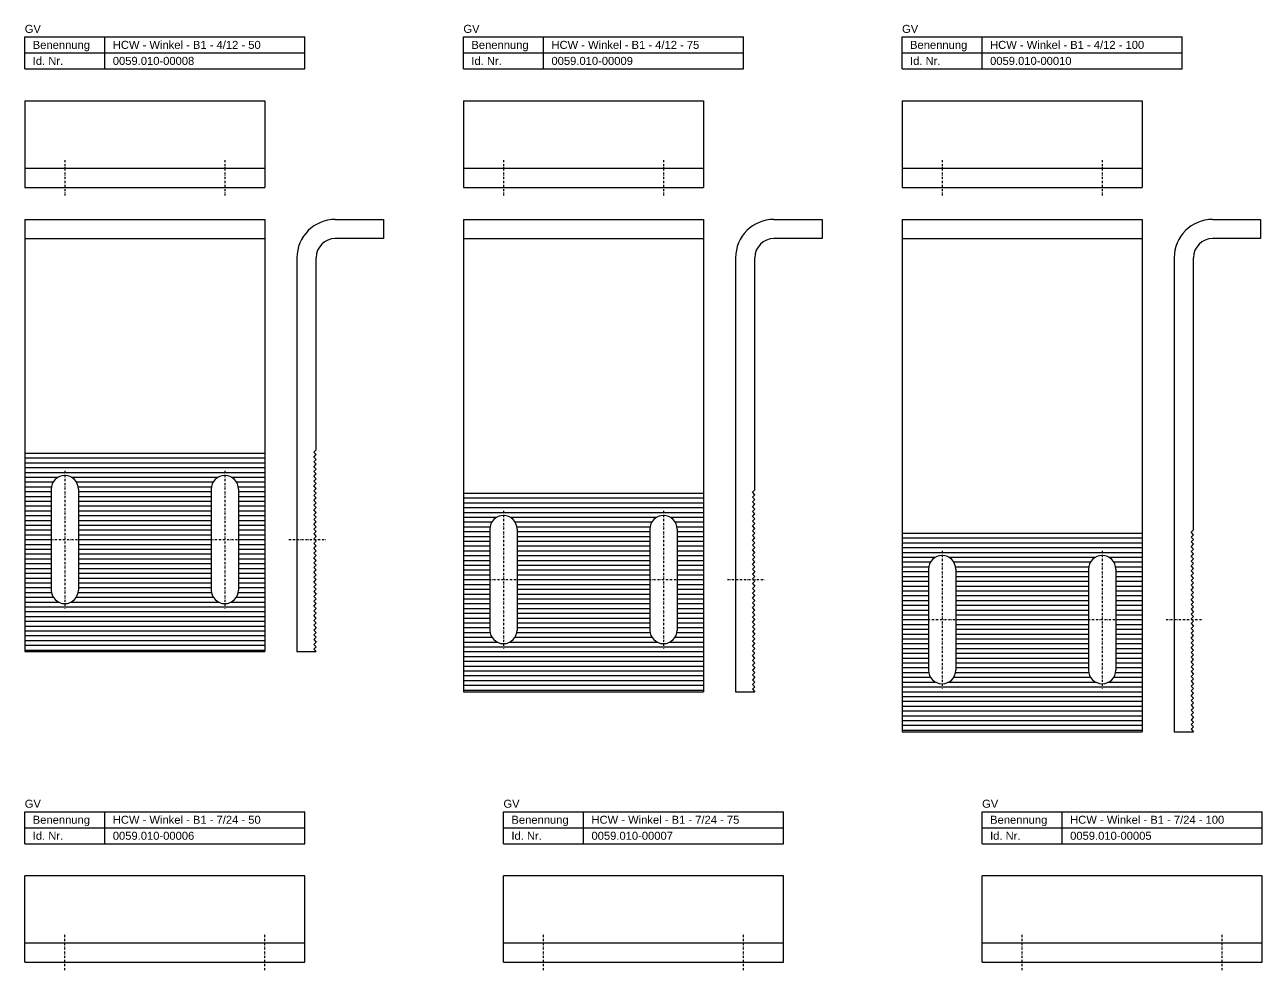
# Model space of a CAD drawing. Header units: millimetres. Extents: x 3 to 850, y -1232 to 271.
# Drawn here: x 3 to 776, y -320 to 271 of the extents above; entities that cross this region are included whole.
import ezdxf

# ---------------------------------------------------------------- set-up
doc = ezdxf.new("R2010")
doc.units = ezdxf.units.MM
doc.header["$LTSCALE"] = 5
doc.linetypes.add('STRICHPUNKT2', pattern=[0.5, 0.25, -0.125, 0, -0.125])
doc.layers.add('HALFEN', color=2, linetype='CONTINUOUS')
doc.styles.add('ARIAL50', font='ARIAL.TTF', dxfattribs={"height": 5})

msp = doc.modelspace()

# ---------------------------------------------------------------- linework, layer by layer
at = {"layer": 'HALFEN'}
for p, q in [((3.38, 263.2), (178.38, 263.2)), ((3.38, 243.2), (3.38, 263.2)), ((53.38, 243.2), (53.38, 263.2)), ((178.38, 243.2), (178.38, 263.2)), ((277.38, 263.2), (452.38, 263.2)), ((277.38, 243.2), (277.38, 263.2)), ((327.38, 243.2), (327.38, 263.2)), ((452.38, 243.2), (452.38, 263.2)), ((551.38, 263.2), (726.38, 263.2)), ((551.38, 243.2), (551.38, 263.2)), ((601.38, 243.2), (601.38, 263.2)), ((726.38, 243.2), (726.38, 263.2)), ((3.38, 253.2), (178.38, 253.2)), ((277.38, 253.2), (452.38, 253.2)), ((551.38, 253.2), (726.38, 253.2)), ((3.38, 243.2), (178.38, 243.2)), ((277.38, 243.2), (452.38, 243.2)), ((551.38, 243.2), (726.38, 243.2)), ((3.38, 223.2), (153.38, 223.2)), ((3.38, 223.2), (3.38, 169.2)), ((153.38, 223.2), (153.38, 169.2)), ((277.38, 223.2), (427.38, 223.2)), ((277.38, 223.2), (277.38, 169.2)), ((427.38, 223.2), (427.38, 169.2)), ((551.38, 223.2), (701.38, 223.2)), ((551.38, 223.2), (551.38, 169.2)), ((701.38, 223.2), (701.38, 169.2)), ((3.38, 181.2), (153.38, 181.2)), ((277.38, 181.2), (427.38, 181.2)), ((551.38, 181.2), (701.38, 181.2)), ((3.38, 169.2), (153.38, 169.2)), ((277.38, 169.2), (427.38, 169.2)), ((551.38, 169.2), (701.38, 169.2)), ((3.38, 149.2), (153.38, 149.2)), ((3.38, 149.2), (3.38, -120.8)), ((153.38, 149.2), (153.38, -120.8)), ((197.38, 149.2), (227.38, 149.2)), ((227.38, 149.2), (227.38, 137.2)), ((277.38, 149.2), (427.38, 149.2)), ((277.38, 149.2), (277.38, -145.8)), ((427.38, 149.2), (427.38, -145.8)), ((471.38, 149.2), (501.38, 149.2)), ((501.38, 149.2), (501.38, 137.2)), ((551.38, 149.2), (701.38, 149.2)), ((551.38, 149.2), (551.38, -170.8)), ((701.38, 149.2), (701.38, -170.8)), ((745.38, 149.2), (775.38, 149.2)), ((775.38, 149.2), (775.38, 137.2)), ((3.38, 137.2), (153.38, 137.2)), ((227.38, 137.2), (197.38, 137.2)), ((277.38, 137.2), (427.38, 137.2)), ((501.38, 137.2), (471.38, 137.2)), ((551.38, 137.2), (701.38, 137.2)), ((775.38, 137.2), (745.38, 137.2)), ((173.38, 125.2), (173.38, -120.8)), ((185.38, 5.24), (185.38, 125.2)), ((447.38, 125.2), (447.38, -145.8)), ((459.38, -19.76), (459.38, 125.2)), ((721.38, 125.2), (721.38, -170.8)), ((733.38, -44.76), (733.38, 125.2)), ((183.88, 3.74), (185.38, 5.24)), ((185.38, 2.24), (183.88, 3.74)), ((183.88, 0.74), (185.38, 2.24)), ((185.38, -0.76), (183.88, 0.74)), ((183.88, -2.26), (185.38, -0.76)), ((185.38, -3.76), (183.88, -2.26)), ((183.88, -5.26), (185.38, -3.76)), ((185.38, -6.76), (183.88, -5.26)), ((185.38, -6.76), (183.88, -8.26)), ((183.88, -8.26), (185.38, -9.8)), ((183.88, -11.3), (185.38, -9.8)), ((185.38, -9.8), (183.88, -11.26)), ((185.38, -12.8), (183.88, -11.3)), ((183.88, -14.3), (185.38, -12.8)), ((185.38, -15.8), (183.88, -14.3)), ((19.88, -19.3), (19.88, -82.3)), ((36.88, -19.3), (36.88, -82.3)), ((119.88, -19.3), (119.88, -82.3)), ((136.88, -19.3), (136.88, -82.3)), ((183.88, -17.3), (185.38, -15.8)), ((185.38, -18.8), (183.88, -17.3)), ((183.88, -20.3), (185.38, -18.8)), ((185.38, -21.8), (183.88, -20.3)), ((183.88, -23.3), (185.38, -21.8)), ((457.88, -21.26), (459.38, -19.76)), ((459.38, -22.76), (457.88, -21.26)), ((457.88, -24.26), (459.38, -22.76)), ((185.38, -24.8), (183.88, -23.3)), ((183.88, -26.3), (185.38, -24.8)), ((185.38, -27.8), (183.88, -26.3)), ((183.88, -29.3), (185.38, -27.8)), ((185.38, -30.8), (183.88, -29.3)), ((183.88, -32.3), (185.38, -30.8)), ((459.38, -25.76), (457.88, -24.26)), ((457.88, -27.26), (459.38, -25.76)), ((459.38, -28.76), (457.88, -27.26)), ((457.88, -30.26), (459.38, -28.76)), ((459.38, -31.76), (457.88, -30.26)), ((185.38, -33.8), (183.88, -32.3)), ((183.88, -35.3), (185.38, -33.8)), ((185.38, -36.8), (183.88, -35.3)), ((183.88, -38.3), (185.38, -36.8)), ((185.38, -39.8), (183.88, -38.3)), ((459.38, -31.76), (457.88, -33.26)), ((457.88, -33.26), (459.38, -34.8)), ((457.88, -36.3), (459.38, -34.8)), ((459.38, -34.8), (457.88, -36.26)), ((459.38, -37.8), (457.88, -36.3)), ((457.88, -39.3), (459.38, -37.8)), ((183.88, -41.3), (185.38, -39.8)), ((185.38, -42.8), (183.88, -41.3)), ((185.38, -42.8), (183.88, -44.3)), ((183.88, -44.3), (185.38, -45.84)), ((185.38, -45.84), (183.88, -47.3)), ((293.88, -44.3), (293.88, -107.3)), ((310.88, -44.3), (310.88, -107.3)), ((393.88, -44.3), (393.88, -107.3)), ((410.88, -44.3), (410.88, -107.3)), ((459.38, -40.8), (457.88, -39.3)), ((457.88, -42.3), (459.38, -40.8)), ((459.38, -43.8), (457.88, -42.3)), ((457.88, -45.3), (459.38, -43.8)), ((459.38, -46.8), (457.88, -45.3)), ((731.88, -46.26), (733.38, -44.76)), ((733.38, -47.76), (731.88, -46.26)), ((183.88, -47.3), (185.38, -48.8)), ((185.38, -48.8), (183.88, -50.3)), ((183.88, -50.3), (185.38, -51.8)), ((185.38, -51.8), (183.88, -53.3)), ((183.88, -53.3), (185.38, -54.8)), ((457.88, -48.3), (459.38, -46.8)), ((459.38, -49.8), (457.88, -48.3)), ((457.88, -51.3), (459.38, -49.8)), ((459.38, -52.8), (457.88, -51.3)), ((457.88, -54.3), (459.38, -52.8)), ((731.88, -49.26), (733.38, -47.76)), ((733.38, -50.76), (731.88, -49.26)), ((731.88, -52.26), (733.38, -50.76)), ((733.38, -53.76), (731.88, -52.26)), ((731.88, -55.26), (733.38, -53.76)), ((183.88, -56.3), (185.38, -54.8)), ((185.38, -57.8), (183.88, -56.3)), ((183.88, -59.3), (185.38, -57.8)), ((185.38, -60.8), (183.88, -59.3)), ((183.88, -62.3), (185.38, -60.8)), ((459.38, -55.8), (457.88, -54.3)), ((457.88, -57.3), (459.38, -55.8)), ((459.38, -58.8), (457.88, -57.3)), ((457.88, -60.3), (459.38, -58.8)), ((459.38, -61.8), (457.88, -60.3)), ((457.88, -63.3), (459.38, -61.8)), ((733.38, -56.76), (731.88, -55.26)), ((733.38, -56.76), (731.88, -58.26)), ((731.88, -58.26), (733.38, -59.8)), ((731.88, -61.3), (733.38, -59.8)), ((733.38, -59.8), (731.88, -61.26)), ((733.38, -62.8), (731.88, -61.3)), ((185.38, -63.8), (183.88, -62.3)), ((183.88, -65.3), (185.38, -63.8)), ((185.38, -66.8), (183.88, -65.3)), ((183.88, -68.3), (185.38, -66.8)), ((185.38, -69.8), (183.88, -68.3)), ((459.38, -64.8), (457.88, -63.3)), ((457.88, -66.3), (459.38, -64.8)), ((459.38, -67.8), (457.88, -66.3)), ((459.38, -67.8), (457.88, -69.3)), ((457.88, -69.3), (459.38, -70.84)), ((567.88, -69.3), (567.88, -132.3)), ((584.88, -69.3), (584.88, -132.3)), ((667.88, -69.3), (667.88, -132.3)), ((684.88, -69.3), (684.88, -132.3)), ((731.88, -64.3), (733.38, -62.8)), ((733.38, -65.8), (731.88, -64.3)), ((731.88, -67.3), (733.38, -65.8)), ((733.38, -68.8), (731.88, -67.3)), ((731.88, -70.3), (733.38, -68.8)), ((183.88, -71.3), (185.38, -69.8)), ((185.38, -72.8), (183.88, -71.3)), ((183.88, -74.3), (185.38, -72.8)), ((185.38, -75.8), (183.88, -74.3)), ((183.88, -77.3), (185.38, -75.8)), ((459.38, -70.84), (457.88, -72.3)), ((457.88, -72.3), (459.38, -73.8)), ((459.38, -73.8), (457.88, -75.3)), ((457.88, -75.3), (459.38, -76.8)), ((459.38, -76.8), (457.88, -78.3)), ((733.38, -71.8), (731.88, -70.3)), ((731.88, -73.3), (733.38, -71.8)), ((733.38, -74.8), (731.88, -73.3)), ((731.88, -76.3), (733.38, -74.8)), ((733.38, -77.8), (731.88, -76.3)), ((185.38, -78.8), (183.88, -77.3)), ((185.38, -78.8), (183.88, -80.3)), ((183.88, -80.3), (185.38, -81.84)), ((185.38, -81.84), (183.88, -83.3)), ((183.88, -83.3), (185.38, -84.8)), ((185.38, -84.8), (183.88, -86.3)), ((457.88, -78.3), (459.38, -79.8)), ((457.88, -81.3), (459.38, -79.8)), ((459.38, -82.8), (457.88, -81.3)), ((457.88, -84.3), (459.38, -82.8)), ((459.38, -85.8), (457.88, -84.3)), ((731.88, -79.3), (733.38, -77.8)), ((733.38, -80.8), (731.88, -79.3)), ((731.88, -82.3), (733.38, -80.8)), ((733.38, -83.8), (731.88, -82.3)), ((731.88, -85.3), (733.38, -83.8)), ((183.88, -86.3), (185.38, -87.8)), ((185.38, -87.8), (183.88, -89.3)), ((183.88, -89.3), (185.38, -90.8)), ((183.88, -92.3), (185.38, -90.8)), ((185.38, -93.8), (183.88, -92.3)), ((457.88, -87.3), (459.38, -85.8)), ((459.38, -88.8), (457.88, -87.3)), ((457.88, -90.3), (459.38, -88.8)), ((459.38, -91.8), (457.88, -90.3)), ((457.88, -93.3), (459.38, -91.8)), ((733.38, -86.8), (731.88, -85.3)), ((731.88, -88.3), (733.38, -86.8)), ((733.38, -89.8), (731.88, -88.3)), ((731.88, -91.3), (733.38, -89.8)), ((733.38, -92.8), (731.88, -91.3)), ((183.88, -95.3), (185.38, -93.8)), ((185.38, -96.8), (183.88, -95.3)), ((183.88, -98.3), (185.38, -96.8)), ((185.38, -99.8), (183.88, -98.3)), ((185.38, -99.8), (183.88, -101.3)), ((459.38, -94.8), (457.88, -93.3)), ((457.88, -96.3), (459.38, -94.8)), ((459.38, -97.8), (457.88, -96.3)), ((457.88, -99.3), (459.38, -97.8)), ((459.38, -100.8), (457.88, -99.3)), ((733.38, -92.8), (731.88, -94.3)), ((731.88, -94.3), (733.38, -95.84)), ((733.38, -95.84), (731.88, -97.3)), ((731.88, -97.3), (733.38, -98.8)), ((733.38, -98.8), (731.88, -100.3)), ((731.88, -100.3), (733.38, -101.8)), ((183.88, -101.3), (185.38, -102.84)), ((185.38, -102.84), (183.88, -104.3)), ((183.88, -104.3), (185.38, -105.8)), ((185.38, -105.8), (183.88, -107.3)), ((183.88, -107.3), (185.38, -108.8)), ((457.88, -102.3), (459.38, -100.8)), ((459.38, -103.8), (457.88, -102.3)), ((459.38, -103.8), (457.88, -105.3)), ((457.88, -105.3), (459.38, -106.84)), ((459.38, -106.84), (457.88, -108.3)), ((733.38, -101.8), (731.88, -103.3)), ((731.88, -103.3), (733.38, -104.8)), ((731.88, -106.3), (733.38, -104.8)), ((733.38, -107.8), (731.88, -106.3)), ((731.88, -109.3), (733.38, -107.8)), ((185.38, -108.8), (183.88, -110.3)), ((185.38, -111.8), (183.88, -110.3)), ((185.38, -111.8), (183.88, -113.3)), ((183.88, -113.3), (185.38, -114.84)), ((185.38, -114.84), (183.88, -116.3)), ((457.88, -108.3), (459.38, -109.8)), ((459.38, -109.8), (457.88, -111.3)), ((457.88, -111.3), (459.38, -112.8)), ((459.38, -112.8), (457.88, -114.3)), ((457.88, -114.3), (459.38, -115.8)), ((457.88, -117.3), (459.38, -115.8)), ((733.38, -110.8), (731.88, -109.3)), ((731.88, -112.3), (733.38, -110.8)), ((733.38, -113.8), (731.88, -112.3)), ((731.88, -115.3), (733.38, -113.8)), ((733.38, -116.8), (731.88, -115.3)), ((3.38, -120.8), (153.38, -120.8)), ((173.38, -120.8), (185.38, -120.8)), ((183.88, -116.3), (185.38, -117.8)), ((185.38, -117.8), (183.88, -119.3)), ((183.88, -119.3), (185.38, -120.8)), ((459.38, -118.8), (457.88, -117.3)), ((457.88, -120.3), (459.38, -118.8)), ((459.38, -121.8), (457.88, -120.3)), ((457.88, -123.3), (459.38, -121.8)), ((459.38, -124.8), (457.88, -123.3)), ((731.88, -118.3), (733.38, -116.8)), ((733.38, -119.8), (731.88, -118.3)), ((731.88, -121.3), (733.38, -119.8)), ((733.38, -122.8), (731.88, -121.3)), ((731.88, -124.3), (733.38, -122.8)), ((459.38, -124.8), (457.88, -126.3)), ((457.88, -126.3), (459.38, -127.84)), ((459.38, -127.84), (457.88, -129.3)), ((457.88, -129.3), (459.38, -130.8)), ((459.38, -130.8), (457.88, -132.3)), ((733.38, -125.8), (731.88, -124.3)), ((731.88, -127.3), (733.38, -125.8)), ((733.38, -128.8), (731.88, -127.3)), ((733.38, -128.8), (731.88, -130.3)), ((731.88, -130.3), (733.38, -131.84)), ((457.88, -132.3), (459.38, -133.8)), ((459.38, -133.8), (457.88, -135.3)), ((459.38, -136.8), (457.88, -135.3)), ((459.38, -136.8), (457.88, -138.3)), ((457.88, -138.3), (459.38, -139.84)), ((733.38, -131.84), (731.88, -133.3)), ((731.88, -133.3), (733.38, -134.8)), ((733.38, -134.8), (731.88, -136.3)), ((731.88, -136.3), (733.38, -137.8)), ((733.38, -137.8), (731.88, -139.3)), ((277.38, -145.8), (427.38, -145.8)), ((447.38, -145.8), (459.38, -145.8)), ((459.38, -139.84), (457.88, -141.3)), ((457.88, -141.3), (459.38, -142.8)), ((459.38, -142.8), (457.88, -144.3)), ((457.88, -144.3), (459.38, -145.8)), ((731.88, -139.3), (733.38, -140.8)), ((731.88, -142.3), (733.38, -140.8)), ((733.38, -143.8), (731.88, -142.3)), ((731.88, -145.3), (733.38, -143.8)), ((733.38, -146.8), (731.88, -145.3)), ((731.88, -148.3), (733.38, -146.8)), ((733.38, -149.8), (731.88, -148.3)), ((733.38, -149.8), (731.88, -151.3)), ((731.88, -151.3), (733.38, -152.84)), ((733.38, -152.84), (731.88, -154.3)), ((731.88, -154.3), (733.38, -155.8)), ((733.38, -155.8), (731.88, -157.3)), ((731.88, -157.3), (733.38, -158.8)), ((733.38, -158.8), (731.88, -160.3)), ((733.38, -161.8), (731.88, -160.3)), ((733.38, -161.8), (731.88, -163.3)), ((731.88, -163.3), (733.38, -164.84)), ((733.38, -164.84), (731.88, -166.3)), ((731.88, -166.3), (733.38, -167.8)), ((733.38, -167.8), (731.88, -169.3)), ((731.88, -169.3), (733.38, -170.8)), ((551.38, -170.8), (701.38, -170.8)), ((721.38, -170.8), (733.38, -170.8)), ((3.38, -220.8), (178.38, -220.8)), ((3.38, -240.8), (3.38, -220.8)), ((53.38, -240.8), (53.38, -220.8)), ((178.38, -240.8), (178.38, -220.8)), ((302.38, -220.8), (477.38, -220.8)), ((302.38, -240.8), (302.38, -220.8)), ((352.38, -240.8), (352.38, -220.8)), ((477.38, -240.8), (477.38, -220.8)), ((601.38, -220.8), (776.38, -220.8)), ((601.38, -240.8), (601.38, -220.8)), ((651.38, -240.8), (651.38, -220.8)), ((776.38, -240.8), (776.38, -220.8)), ((3.38, -230.8), (178.38, -230.8)), ((302.38, -230.8), (477.38, -230.8)), ((601.38, -230.8), (776.38, -230.8)), ((3.38, -240.8), (178.38, -240.8)), ((302.38, -240.8), (477.38, -240.8)), ((601.38, -240.8), (776.38, -240.8)), ((178.38, -260.8), (3.38, -260.8)), ((3.38, -314.8), (3.38, -260.8)), ((178.38, -314.8), (178.38, -260.8)), ((477.38, -260.8), (302.38, -260.8)), ((302.38, -314.8), (302.38, -260.8)), ((477.38, -314.8), (477.38, -260.8)), ((776.38, -260.8), (601.38, -260.8)), ((601.38, -314.8), (601.38, -260.8)), ((776.38, -314.8), (776.38, -260.8)), ((178.38, -302.8), (3.38, -302.8)), ((477.38, -302.8), (302.38, -302.8)), ((776.38, -302.8), (601.38, -302.8)), ((3.38, -314.8), (178.38, -314.8)), ((302.38, -314.8), (477.38, -314.8)), ((601.38, -314.8), (776.38, -314.8))]:
    msp.add_line(p, q, dxfattribs=at)
at = {"layer": 'HALFEN', "color": 1, "linetype": 'STRICHPUNKT2'}
for p, q in [((28.38, 186.2), (28.38, 164.2)), ((128.38, 186.2), (128.38, 164.2)), ((302.38, 186.2), (302.38, 164.2)), ((402.38, 186.2), (402.38, 164.2)), ((576.38, 186.2), (576.38, 164.2)), ((676.38, 186.2), (676.38, 164.2)), ((28.38, -7.8), (28.38, -93.8)), ((128.38, -7.8), (128.38, -93.8)), ((302.38, -32.8), (302.38, -118.8)), ((402.38, -32.8), (402.38, -118.8)), ((16.88, -50.8), (39.88, -50.8)), ((116.88, -50.8), (139.88, -50.8)), ((168.38, -50.8), (191.38, -50.8)), ((576.38, -57.8), (576.38, -143.8)), ((676.38, -57.8), (676.38, -143.8)), ((290.88, -75.8), (313.88, -75.8)), ((390.88, -75.8), (413.88, -75.8)), ((442.38, -75.8), (465.38, -75.8)), ((564.88, -100.8), (587.88, -100.8)), ((664.88, -100.8), (687.88, -100.8)), ((716.38, -100.8), (739.38, -100.8)), ((28.38, -319.8), (28.38, -296.8)), ((153.38, -319.8), (153.38, -296.8)), ((327.38, -319.8), (327.38, -296.8)), ((452.38, -319.8), (452.38, -296.8)), ((626.38, -319.8), (626.38, -296.8)), ((751.38, -319.8), (751.38, -296.8))]:
    msp.add_line(p, q, dxfattribs=at)
at = {"layer": 'HALFEN', "color": 1}
for p, q in [((3.38, 3.2), (153.38, 3.2)), ((3.38, 0.2), (153.38, 0.2)), ((3.38, -2.8), (153.38, -2.8)), ((3.38, -5.8), (153.38, -5.8)), ((3.38, -8.8), (153.38, -8.8)), ((3.38, -11.8), (24.38, -11.8)), ((3.38, -14.8), (21.17, -14.8)), ((32.38, -11.8), (124.38, -11.8)), ((35.59, -14.8), (121.17, -14.8)), ((132.38, -11.8), (153.38, -11.8)), ((135.59, -14.8), (153.38, -14.8)), ((3.38, -17.8), (20.01, -17.8)), ((3.38, -20.8), (19.88, -20.8)), ((36.75, -17.8), (120.01, -17.8)), ((36.88, -20.8), (119.88, -20.8)), ((136.75, -17.8), (153.38, -17.8)), ((136.88, -20.8), (153.38, -20.8)), ((277.38, -21.8), (427.38, -21.8)), ((3.38, -23.8), (19.88, -23.8)), ((3.38, -26.8), (19.88, -26.8)), ((3.38, -29.8), (19.88, -29.8)), ((36.88, -23.8), (119.88, -23.8)), ((36.88, -26.8), (119.88, -26.8)), ((36.88, -29.8), (119.88, -29.8)), ((136.88, -23.8), (153.38, -23.8)), ((136.88, -26.8), (153.38, -26.8)), ((136.88, -29.8), (153.38, -29.8)), ((277.38, -24.8), (427.38, -24.8)), ((277.38, -27.8), (427.38, -27.8)), ((277.38, -30.8), (427.38, -30.8)), ((3.38, -32.8), (19.88, -32.8)), ((3.38, -35.8), (19.88, -35.8)), ((36.88, -32.8), (119.88, -32.8)), ((36.88, -35.8), (119.88, -35.8)), ((136.88, -32.8), (153.38, -32.8)), ((136.88, -35.8), (153.38, -35.8)), ((277.38, -33.8), (427.38, -33.8)), ((277.38, -36.8), (298.38, -36.8)), ((306.38, -36.8), (398.38, -36.8)), ((406.38, -36.8), (427.38, -36.8)), ((3.38, -38.8), (19.88, -38.8)), ((3.38, -41.8), (19.88, -41.8)), ((3.38, -44.8), (19.88, -44.8)), ((36.88, -38.8), (119.88, -38.8)), ((36.88, -41.8), (119.88, -41.8)), ((36.88, -44.8), (119.88, -44.8)), ((136.88, -38.8), (153.38, -38.8)), ((136.88, -41.8), (153.38, -41.8)), ((136.88, -44.8), (153.38, -44.8)), ((277.38, -39.8), (295.17, -39.8)), ((277.38, -42.8), (294.01, -42.8)), ((277.38, -45.8), (293.88, -45.8)), ((309.59, -39.8), (395.17, -39.8)), ((310.75, -42.8), (394.01, -42.8)), ((310.88, -45.8), (393.88, -45.8)), ((409.59, -39.8), (427.38, -39.8)), ((410.75, -42.8), (427.38, -42.8)), ((410.88, -45.8), (427.38, -45.8)), ((3.38, -47.8), (19.88, -47.8)), ((3.38, -50.8), (19.88, -50.8)), ((3.38, -53.8), (19.88, -53.8)), ((36.88, -47.8), (119.88, -47.8)), ((36.88, -50.8), (119.88, -50.8)), ((36.88, -53.8), (119.88, -53.8)), ((136.88, -47.8), (153.38, -47.8)), ((136.88, -50.8), (153.38, -50.8)), ((136.88, -53.8), (153.38, -53.8)), ((277.38, -48.8), (293.88, -48.8)), ((277.38, -51.8), (293.88, -51.8)), ((310.88, -48.8), (393.88, -48.8)), ((310.88, -51.8), (393.88, -51.8)), ((410.88, -48.8), (427.38, -48.8)), ((410.88, -51.8), (427.38, -51.8)), ((551.38, -46.8), (701.38, -46.8)), ((551.38, -49.8), (701.38, -49.8)), ((551.38, -52.8), (701.38, -52.8)), ((3.38, -56.8), (19.88, -56.8)), ((3.38, -59.8), (19.88, -59.8)), ((36.88, -56.8), (119.88, -56.8)), ((36.88, -59.8), (119.88, -59.8)), ((136.88, -56.8), (153.38, -56.8)), ((136.88, -59.8), (153.38, -59.8)), ((277.38, -54.8), (293.88, -54.8)), ((277.38, -57.8), (293.88, -57.8)), ((277.38, -60.8), (293.88, -60.8)), ((310.88, -54.8), (393.88, -54.8)), ((310.88, -57.8), (393.88, -57.8)), ((310.88, -60.8), (393.88, -60.8)), ((410.88, -54.8), (427.38, -54.8)), ((410.88, -57.8), (427.38, -57.8)), ((410.88, -60.8), (427.38, -60.8)), ((551.38, -55.8), (701.38, -55.8)), ((551.38, -58.8), (701.38, -58.8)), ((551.38, -61.8), (572.38, -61.8)), ((580.38, -61.8), (672.38, -61.8)), ((680.38, -61.8), (701.38, -61.8)), ((3.38, -62.8), (19.88, -62.8)), ((3.38, -65.8), (19.88, -65.8)), ((3.38, -68.8), (19.88, -68.8)), ((36.88, -62.8), (119.88, -62.8)), ((36.88, -65.8), (119.88, -65.8)), ((36.88, -68.8), (119.88, -68.8)), ((136.88, -62.8), (153.38, -62.8)), ((136.88, -65.8), (153.38, -65.8)), ((136.88, -68.8), (153.38, -68.8)), ((277.38, -63.8), (293.88, -63.8)), ((277.38, -66.8), (293.88, -66.8)), ((310.88, -63.8), (393.88, -63.8)), ((310.88, -66.8), (393.88, -66.8)), ((410.88, -63.8), (427.38, -63.8)), ((410.88, -66.8), (427.38, -66.8)), ((551.38, -64.8), (569.17, -64.8)), ((551.38, -67.8), (568.01, -67.8)), ((583.59, -64.8), (669.17, -64.8)), ((584.75, -67.8), (668.01, -67.8)), ((683.59, -64.8), (701.38, -64.8)), ((684.75, -67.8), (701.38, -67.8)), ((3.38, -71.8), (19.88, -71.8)), ((3.38, -74.8), (19.88, -74.8)), ((36.88, -71.8), (119.88, -71.8)), ((36.88, -74.8), (119.88, -74.8)), ((136.88, -71.8), (153.38, -71.8)), ((136.88, -74.8), (153.38, -74.8)), ((277.38, -69.8), (293.88, -69.8)), ((277.38, -72.8), (293.88, -72.8)), ((277.38, -75.8), (293.88, -75.8)), ((310.88, -69.8), (393.88, -69.8)), ((310.88, -72.8), (393.88, -72.8)), ((310.88, -75.8), (393.88, -75.8)), ((410.88, -69.8), (427.38, -69.8)), ((410.88, -72.8), (427.38, -72.8)), ((410.88, -75.8), (427.38, -75.8)), ((551.38, -70.8), (567.88, -70.8)), ((551.38, -73.8), (567.88, -73.8)), ((551.38, -76.8), (567.88, -76.8)), ((584.88, -70.8), (667.88, -70.8)), ((584.88, -73.8), (667.88, -73.8)), ((584.88, -76.8), (667.88, -76.8)), ((684.88, -70.8), (701.38, -70.8)), ((684.88, -73.8), (701.38, -73.8)), ((684.88, -76.8), (701.38, -76.8)), ((3.38, -77.8), (19.88, -77.8)), ((3.38, -80.8), (19.88, -80.8)), ((3.38, -83.8), (20.01, -83.8)), ((36.75, -83.8), (120.01, -83.8)), ((36.88, -77.8), (119.88, -77.8)), ((36.88, -80.8), (119.88, -80.8)), ((136.75, -83.8), (153.38, -83.8)), ((136.88, -77.8), (153.38, -77.8)), ((136.88, -80.8), (153.38, -80.8)), ((277.38, -78.8), (293.88, -78.8)), ((277.38, -81.8), (293.88, -81.8)), ((277.38, -84.8), (293.88, -84.8)), ((310.88, -78.8), (393.88, -78.8)), ((310.88, -81.8), (393.88, -81.8)), ((310.88, -84.8), (393.88, -84.8)), ((410.88, -78.8), (427.38, -78.8)), ((410.88, -81.8), (427.38, -81.8)), ((410.88, -84.8), (427.38, -84.8)), ((551.38, -79.8), (567.88, -79.8)), ((551.38, -82.8), (567.88, -82.8)), ((584.88, -79.8), (667.88, -79.8)), ((584.88, -82.8), (667.88, -82.8)), ((684.88, -79.8), (701.38, -79.8)), ((684.88, -82.8), (701.38, -82.8)), ((3.38, -86.8), (21.17, -86.8)), ((3.38, -89.8), (24.38, -89.8)), ((32.38, -89.8), (124.38, -89.8)), ((35.59, -86.8), (121.17, -86.8)), ((132.38, -89.8), (153.38, -89.8)), ((135.59, -86.8), (153.38, -86.8)), ((277.38, -87.8), (293.88, -87.8)), ((277.38, -90.8), (293.88, -90.8)), ((310.88, -87.8), (393.88, -87.8)), ((310.88, -90.8), (393.88, -90.8)), ((410.88, -87.8), (427.38, -87.8)), ((410.88, -90.8), (427.38, -90.8)), ((551.38, -85.8), (567.88, -85.8)), ((551.38, -88.8), (567.88, -88.8)), ((551.38, -91.8), (567.88, -91.8)), ((584.88, -85.8), (667.88, -85.8)), ((584.88, -88.8), (667.88, -88.8)), ((584.88, -91.8), (667.88, -91.8)), ((684.88, -85.8), (701.38, -85.8)), ((684.88, -88.8), (701.38, -88.8)), ((684.88, -91.8), (701.38, -91.8)), ((3.38, -92.8), (153.38, -92.8)), ((3.38, -95.8), (153.38, -95.8)), ((3.38, -98.8), (153.38, -98.8)), ((277.38, -93.8), (293.88, -93.8)), ((277.38, -96.8), (293.88, -96.8)), ((277.38, -99.8), (293.88, -99.8)), ((310.88, -93.8), (393.88, -93.8)), ((310.88, -96.8), (393.88, -96.8)), ((310.88, -99.8), (393.88, -99.8)), ((410.88, -93.8), (427.38, -93.8)), ((410.88, -96.8), (427.38, -96.8)), ((410.88, -99.8), (427.38, -99.8)), ((551.38, -94.8), (567.88, -94.8)), ((551.38, -97.8), (567.88, -97.8)), ((584.88, -94.8), (667.88, -94.8)), ((584.88, -97.8), (667.88, -97.8)), ((684.88, -94.8), (701.38, -94.8)), ((684.88, -97.8), (701.38, -97.8)), ((3.38, -101.8), (153.38, -101.8)), ((3.38, -104.8), (153.38, -104.8)), ((3.38, -107.8), (153.38, -107.8)), ((3.38, -107.8), (153.38, -107.8)), ((277.38, -102.8), (293.88, -102.8)), ((277.38, -105.8), (293.88, -105.8)), ((310.88, -102.8), (393.88, -102.8)), ((310.88, -105.8), (393.88, -105.8)), ((410.88, -102.8), (427.38, -102.8)), ((410.88, -105.8), (427.38, -105.8)), ((551.38, -100.8), (567.88, -100.8)), ((551.38, -103.8), (567.88, -103.8)), ((551.38, -106.8), (567.88, -106.8)), ((584.88, -100.8), (667.88, -100.8)), ((584.88, -103.8), (667.88, -103.8)), ((584.88, -106.8), (667.88, -106.8)), ((684.88, -100.8), (701.38, -100.8)), ((684.88, -103.8), (701.38, -103.8)), ((684.88, -106.8), (701.38, -106.8)), ((3.38, -110.8), (153.38, -110.8)), ((3.38, -113.8), (153.38, -113.8)), ((277.38, -108.8), (294.01, -108.8)), ((277.38, -111.8), (295.17, -111.8)), ((277.38, -114.8), (298.38, -114.8)), ((306.38, -114.8), (398.38, -114.8)), ((309.59, -111.8), (395.17, -111.8)), ((310.75, -108.8), (394.01, -108.8)), ((406.38, -114.8), (427.38, -114.8)), ((409.59, -111.8), (427.38, -111.8)), ((410.75, -108.8), (427.38, -108.8)), ((551.38, -109.8), (567.88, -109.8)), ((551.38, -112.8), (567.88, -112.8)), ((551.38, -115.8), (567.88, -115.8)), ((584.88, -109.8), (667.88, -109.8)), ((584.88, -112.8), (667.88, -112.8)), ((584.88, -115.8), (667.88, -115.8)), ((684.88, -109.8), (701.38, -109.8)), ((684.88, -112.8), (701.38, -112.8)), ((684.88, -115.8), (701.38, -115.8)), ((3.38, -116.8), (153.38, -116.8)), ((3.38, -119.8), (153.38, -119.8)), ((277.38, -117.8), (427.38, -117.8)), ((277.38, -120.8), (427.38, -120.8)), ((551.38, -118.8), (567.88, -118.8)), ((551.38, -121.8), (567.88, -121.8)), ((584.88, -118.8), (667.88, -118.8)), ((584.88, -121.8), (667.88, -121.8)), ((684.88, -118.8), (701.38, -118.8)), ((684.88, -121.8), (701.38, -121.8)), ((277.38, -123.8), (427.38, -123.8)), ((277.38, -126.8), (427.38, -126.8)), ((277.38, -129.8), (427.38, -129.8)), ((551.38, -124.8), (567.88, -124.8)), ((551.38, -127.8), (567.88, -127.8)), ((551.38, -130.8), (567.88, -130.8)), ((584.88, -124.8), (667.88, -124.8)), ((584.88, -127.8), (667.88, -127.8)), ((584.88, -130.8), (667.88, -130.8)), ((684.88, -124.8), (701.38, -124.8)), ((684.88, -127.8), (701.38, -127.8)), ((684.88, -130.8), (701.38, -130.8)), ((277.38, -132.8), (427.38, -132.8)), ((277.38, -132.8), (427.38, -132.8)), ((277.38, -135.8), (427.38, -135.8)), ((277.38, -138.8), (427.38, -138.8)), ((551.38, -133.8), (568.01, -133.8)), ((551.38, -136.8), (569.17, -136.8)), ((583.59, -136.8), (669.17, -136.8)), ((584.75, -133.8), (668.01, -133.8)), ((683.59, -136.8), (701.38, -136.8)), ((684.75, -133.8), (701.38, -133.8)), ((277.38, -141.8), (427.38, -141.8)), ((277.38, -144.8), (427.38, -144.8)), ((551.38, -139.8), (572.38, -139.8)), ((551.38, -142.8), (701.38, -142.8)), ((551.38, -145.8), (701.38, -145.8)), ((580.38, -139.8), (672.38, -139.8)), ((680.38, -139.8), (701.38, -139.8)), ((551.38, -148.8), (701.38, -148.8)), ((551.38, -151.8), (701.38, -151.8)), ((551.38, -154.8), (701.38, -154.8)), ((551.38, -157.8), (701.38, -157.8)), ((551.38, -157.8), (701.38, -157.8)), ((551.38, -160.8), (701.38, -160.8)), ((551.38, -163.8), (701.38, -163.8)), ((551.38, -166.8), (701.38, -166.8)), ((551.38, -169.8), (701.38, -169.8))]:
    msp.add_line(p, q, dxfattribs=at)
at = {"layer": 'HALFEN'}
for centre, radius, start, end in [((197.38, 125.2), 24, 90, 180), ((471.38, 125.2), 24, 90, 180), ((745.38, 125.2), 24, 90, 180), ((197.38, 125.2), 12, 90, 180), ((471.38, 125.2), 12, 90, 180), ((745.38, 125.2), 12, 90, 180), ((28.38, -19.3), 8.5, 0, 180), ((128.38, -19.3), 8.5, 0, 180), ((302.38, -44.3), 8.5, 0, 180), ((402.38, -44.3), 8.5, 0, 180), ((576.38, -69.3), 8.5, 0, 180), ((676.38, -69.3), 8.5, 0, 180), ((28.38, -82.3), 8.5, 180, 0), ((128.38, -82.3), 8.5, 180, 0), ((302.38, -107.3), 8.5, 180, 0), ((402.38, -107.3), 8.5, 180, 0), ((576.38, -132.3), 8.5, 180, 0), ((676.38, -132.3), 8.5, 180, 0)]:
    msp.add_arc(centre, radius, start, end, dxfattribs=at)

# ---------------------------------------------------------------- texts
at = {"layer": 'HALFEN', "style": 'ARIAL50'}
for s, p in [('GV', (3.38, 265.7)), ('GV', (277.38, 265.7)), ('GV', (551.38, 265.7)), ('Benennung', (8.38, 255.7)), ('HCW - Winkel - B1 - 4/12 - 50', (58.38, 255.7)), ('Benennung', (282.38, 255.7)), ('HCW - Winkel - B1 - 4/12 - 75', (332.38, 255.7)), ('Benennung', (556.38, 255.7)), ('HCW - Winkel - B1 - 4/12 - 100', (606.38, 255.7)), ('Id. Nr.', (8.38, 245.7)), ('0059.010-00008', (58.38, 245.7)), ('Id. Nr.', (282.38, 245.7)), ('0059.010-00009', (332.38, 245.7)), ('Id. Nr.', (556.38, 245.7)), ('0059.010-00010', (606.38, 245.7)), ('GV', (3.38, -218.3)), ('GV', (302.38, -218.3)), ('GV', (601.38, -218.3)), ('Benennung', (8.38, -228.3)), ('HCW - Winkel - B1 - 7/24 - 50', (58.38, -228.3)), ('Benennung', (307.38, -228.3)), ('HCW - Winkel - B1 - 7/24 - 75', (357.38, -228.3)), ('Benennung', (606.38, -228.3)), ('HCW - Winkel - B1 - 7/24 - 100', (656.38, -228.3)), ('Id. Nr.', (8.38, -238.3)), ('0059.010-00006', (58.38, -238.3)), ('Id. Nr.', (307.38, -238.3)), ('0059.010-00007', (357.38, -238.3)), ('Id. Nr.', (606.38, -238.3)), ('0059.010-00005', (656.38, -238.3))]:
    msp.add_text(s, height=5, dxfattribs=at).set_placement(p)

doc.saveas('drawing.dxf')
